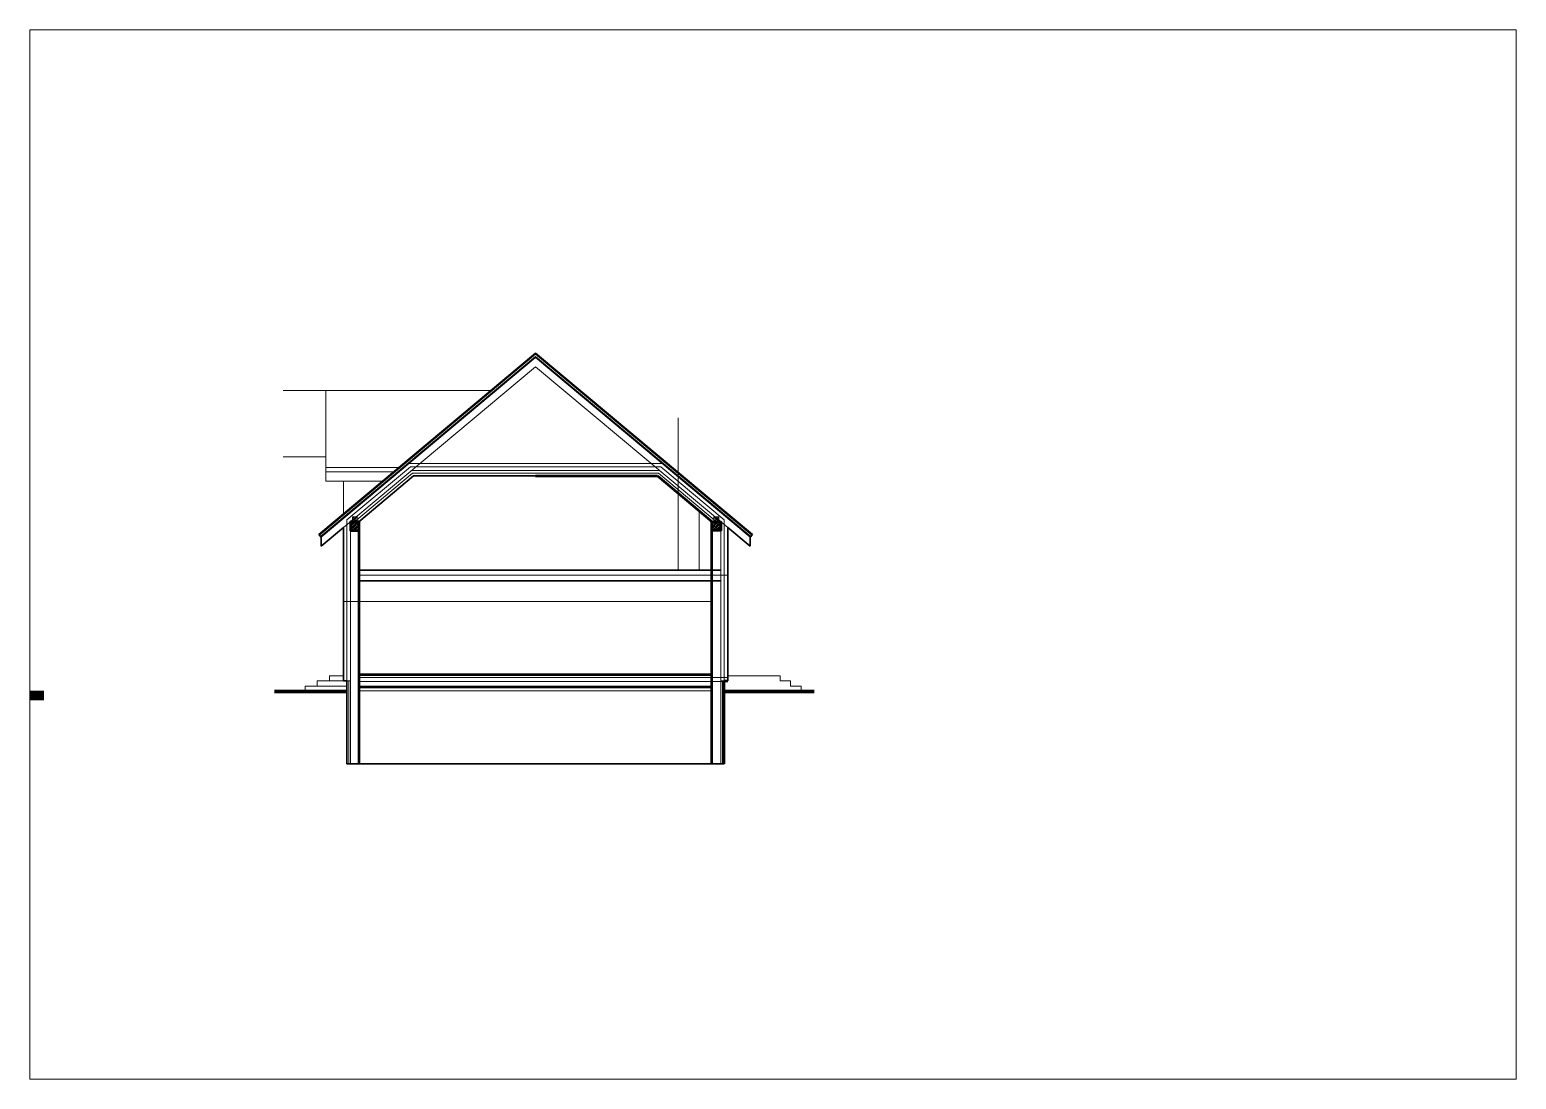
# Paper-space layout 'PRZEK' of a CAD drawing. Header units: millimetres. Extents: x -25 to 401, y -10 to 291.
# The model-space entities are those that its viewports show. They can reach past a viewport. Long polylines and large blocks are cut down to what shows.
import ezdxf

# ---------------------------------------------------------------- set-up
doc = ezdxf.new("R2010")
doc.units = ezdxf.units.MM
for name, color, linetype, lineweight in [('A-ELEWACJA CIENKA', 11, 'Continuous', 13), ('A-murowane', 6, 'Continuous', 50), ('A-RYS ELEWACJI', 40, 'Continuous', 35), ('A-schody', 2, 'Continuous', 0), ('A-w.ocieplenie', 4, 'BATTING', 5), ('A-wykończenie', 4, 'Continuous', 5), ('B-materiały', 9, 'Continuous', 0)]:
    doc.layers.add(name, color=color, linetype=linetype, lineweight=lineweight)
doc.linetypes.add('BATTING', pattern='A,0.00254,-2.54,[134,ltypeshp.shx,S=2.54,R=0,X=-2.54,Y=0],-5.08,[134,ltypeshp.shx,S=2.54,R=180,X=2.54,Y=0],-2.54', length=10.16254)
pattern_1 = [(315, (2481.894, 858.0825), (3.535534, 3.535534), []), (315, (2481.894, 854.5575), (3.535534, 3.535534), [5, -2.5])]

# ---------------------------------------------------------------- blocks, each defined once
blk = doc.blocks.new('A$C2C892FF1')
at = {"layer": 'A-wykończenie'}
for p, q in [((-14, 7), (0, -7)), ((-14, -7), (0, 7))]:
    blk.add_line(p, q, dxfattribs=at)
blk.add_lwpolyline([(-14, -7), (0, -7), (0, 7), (-14, 7)], close=True, dxfattribs=at)

msp = doc.modelspace()

# ---------------------------------------------------------------- hatches: boundary and pattern name
at = {"layer": 'B-materiały'}
h = msp.add_hatch(dxfattribs=at)
h.set_pattern_fill('JIS_STN_1E', color=256, scale=5, angle=-90)
h.set_pattern_definition(pattern_1)
h.paths.add_polyline_path([(5480.56, -2410.24), (5455.56, -2410.24), (5455.56, -2435.24), (5480.56, -2435.24)])
h = msp.add_hatch(dxfattribs=at)
h.set_pattern_fill('JIS_STN_1E', color=256, scale=5, angle=-90)
h.set_pattern_definition(pattern_1)
h.paths.add_polyline_path([(6490.56, -2410.24), (6515.56, -2410.24), (6515.56, -2435.24), (6490.56, -2435.24)])
h = msp.add_hatch(dxfattribs=at)
h.set_pattern_fill('AR-HBONE', color=256, scale=0.1)
h.paths.add_polyline_path([(2807.84, -2896.24), (4578.32, -2896.24), (4578.32, -2916.24), (2807.84, -2916.24)])

# ---------------------------------------------------------------- linework, layer by layer
at = {"layer": 'A-ELEWACJA CIENKA'}
for p, q in [((5985.56, -1930.52), (5366.54, -2448.41)), ((5985.56, -1937.04), (5369.75, -2452.25)), ((5985.56, -1940.3), (5371.35, -2454.16)), ((5985.56, -1930.52), (6604.58, -2448.41)), ((5985.56, -1937.04), (6601.37, -2452.25)), ((5985.56, -1940.3), (6599.77, -2454.16)), ((5985.56, -1966.38), (5435.56, -2426.52)), ((5985.56, -1966.38), (6535.56, -2426.52)), ((5384.94, -2034.73), (5262.83, -2034.73)), ((5384.94, -2224.73), (5262.83, -2224.73)), ((5384.94, -2254.52), (5594.4, -2254.52)), ((5985.56, -2243.24), (5623.47, -2243.24)), ((5384.94, -2267.56), (5578.81, -2267.56)), ((5435.56, -2293.64), (5547.64, -2293.64)), ((5985.56, -2263.24), (5630.73, -2263.24)), ((5455.56, -3104.24), (5455.56, -2409.79)), ((6515.56, -3104.24), (6515.56, -2409.79)), ((5360.56, -2881.24), (5445.56, -2881.24)), ((5395.56, -2866.24), (5445.56, -2866.24)), ((5445.56, -2866.24), (5455.56, -2866.24)), ((6525.56, -2866.24), (6515.56, -2866.24))]:
    msp.add_line(p, q, dxfattribs=at)
for points in [[(5857.11, -2034.73), (5384.94, -2034.73), (5384.94, -2293.64), (5435.56, -2293.64), (5435.56, -2387.41)], [(5435.56, -2851.24), (5395.56, -2851.24), (5395.56, -2866.24), (5360.56, -2866.24), (5360.56, -2881.24), (5325.56, -2881.24), (5325.56, -2896.24)]]:
    msp.add_lwpolyline(points, dxfattribs=at)
at = {"layer": 'A-murowane'}
for p, q in [((5985.56, -2279.24), (6334.58, -2279.24)), ((6334.58, -2279.24), (6491.16, -2410.24)), ((5480.56, -3104.24), (5480.56, -2410.24)), ((6490.56, -3104.24), (6490.56, -2410.24)), ((6490.56, -2849.24), (5480.56, -2849.24)), ((6490.56, -2884.24), (5480.56, -2884.24)), ((6525.56, -2866.24), (6535.56, -2866.24)), ((6525.56, -3104.24), (6525.56, -2866.24))]:
    msp.add_line(p, q, dxfattribs=at)
for points in [[(5480.56, -2410.24), (5455.56, -2410.24), (5455.56, -2435.24), (5480.56, -2435.24)], [(6490.56, -2410.24), (6515.56, -2410.24), (6515.56, -2435.24), (6490.56, -2435.24)]]:
    msp.add_lwpolyline(points, close=True, dxfattribs=at)
at = {"layer": 'A-RYS ELEWACJI'}
for p, q in [((5985.56, -1927.26), (5364.94, -2446.49)), ((5985.56, -1927.26), (6606.18, -2446.49)), ((5636.54, -2279.24), (5479.96, -2410.24)), ((5985.56, -2279.24), (5636.54, -2279.24)), ((5371.35, -2454.16), (5364.94, -2446.49)), ((5435.56, -2426.52), (5371.35, -2480.24)), ((5371.35, -2480.24), (5371.35, -2454.16)), ((5435.56, -2866.24), (5435.56, -2426.52)), ((6535.56, -2866.24), (6535.56, -2426.52)), ((6535.56, -2426.52), (6599.77, -2480.24)), ((6599.77, -2454.16), (6606.18, -2446.49)), ((6599.77, -2480.24), (6599.77, -2454.16)), ((6515.56, -2549.24), (5480.56, -2549.24)), ((6515.56, -2579.24), (5480.56, -2579.24)), ((3963.32, -2896.24), (4578.32, -2896.24))]:
    msp.add_line(p, q, dxfattribs=at)
msp.add_lwpolyline([(5435.56, -2866.24), (5445.56, -2866.24), (5445.56, -3104.24), (6525.56, -3104.24)], dxfattribs=at)
at = {"layer": 'A-schody'}
for p, q in [((6393.87, -2549.24), (6393.87, -2112.47)), ((5479.96, -2410.24), (5570.46, -2334.52)), ((6453.5, -2549.24), (6453.5, -2378.73)), ((6490.56, -2639.24), (5435.56, -2639.24)), ((6490.56, -2894.24), (5480.56, -2894.24))]:
    msp.add_line(p, q, dxfattribs=at)
at = {"layer": 'A-w.ocieplenie'}
for p, q in [((5627.1, -2253.24), (5445.56, -2405.12)), ((6344.02, -2253.24), (5627.1, -2253.24)), ((6344.02, -2253.24), (6525.56, -2405.12)), ((5445.56, -2866.24), (5445.56, -2405.12)), ((6525.56, -2866.24), (6525.56, -2405.12))]:
    msp.add_line(p, q, dxfattribs=at)
at = {"layer": 'A-w.ocieplenie', "ltscale": 0.8}
for p, q in [((5633.63, -2271.24), (5467.49, -2410.24)), ((5633.63, -2271.24), (6337.49, -2271.24)), ((6337.49, -2271.24), (6503.63, -2410.24))]:
    msp.add_line(p, q, dxfattribs=at)
at = {"layer": 'A-w.ocieplenie', "ltscale": 0.5}
for p, q in [((5450.72, -2866.24), (5450.72, -3104.24)), ((6520.56, -2866.24), (6520.49, -3104.24))]:
    msp.add_line(p, q, dxfattribs=at)
at = {"layer": 'A-wykończenie'}
for p, q in [((5985.56, -2243.24), (6347.66, -2243.24)), ((5985.56, -2263.24), (6340.39, -2263.24)), ((5445.56, -2866.24), (5445.56, -2884.24))]:
    msp.add_line(p, q, dxfattribs=at)
at = {"layer": 'A-wykończenie', "lineweight": 158}
for p, q in [((4578.32, -2916.24), (2807.84, -2916.24)), ((5445.56, -2896.24), (5238.47, -2896.24)), ((6525.56, -2896.24), (6782.65, -2896.24))]:
    msp.add_line(p, q, dxfattribs=at)
at = {"layer": 'A-wykończenie'}
msp.add_lwpolyline([(6535.56, -2851.24), (6685.56, -2851.24), (6685.56, -2866.24), (6715.56, -2866.24), (6715.56, -2881.24), (6745.56, -2881.24), (6745.56, -2896.24)], dxfattribs=at)
at = {"layer": 'B-materiały'}
for p, q in [((6535.56, -2563.24), (5480.56, -2563.24)), ((6535.56, -2856.24), (5480.56, -2856.24)), ((6535.56, -2868.24), (5480.56, -2868.24))]:
    msp.add_line(p, q, dxfattribs=at)

# ---------------------------------------------------------------- block references
at = {"layer": 'A-schody', "ltscale": 0.8, "rotation": 270}
msp.add_blockref('A$C2C892FF1', (5468.06, -2410.24), dxfattribs=at)
at = {"layer": 'A-schody', "ltscale": 0.8, "xscale": -1, "rotation": 90}
msp.add_blockref('A$C2C892FF1', (6503.06, -2410.24), dxfattribs=at)

psp = doc.layouts.new('PRZEK')

# ---------------------------------------------------------------- viewports
at = {"layer": 'A-wykończenie'}
psp.add_viewport(center=(187.73, 140.77), size=(425.55, 300.6427), view_center_point=(6665.18, -2504.19), view_height=3006.4275, dxfattribs=at)

doc.saveas('drawing.dxf')
